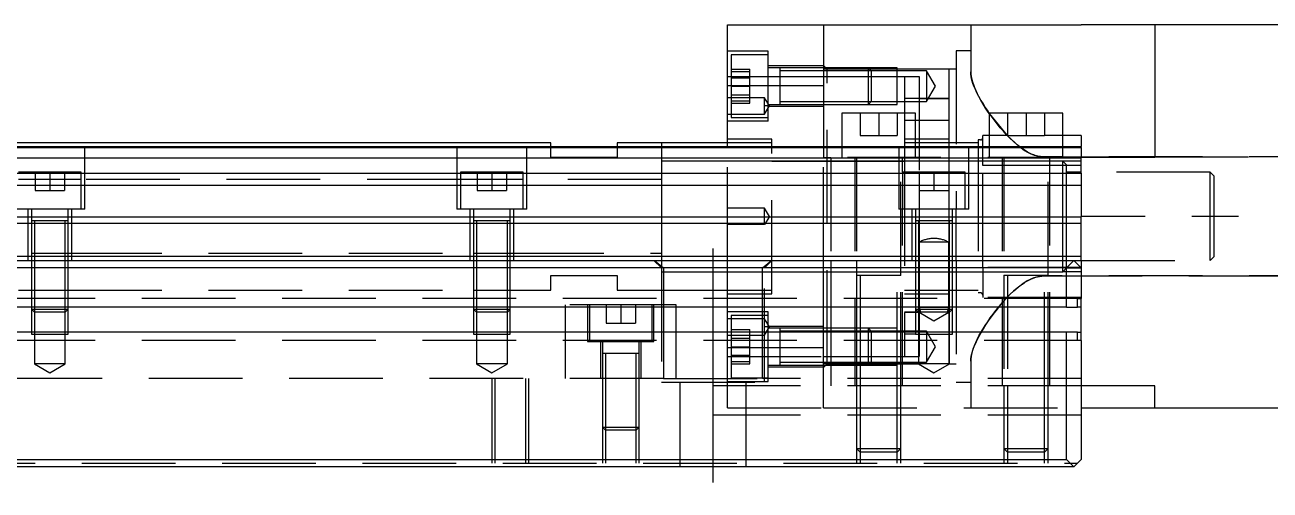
# Model space of a CAD drawing. Extents: x -13 to 750, y -368 to 120.
# Drawn here: x 316.6 to 485.6, y -320.8 to -257.6 of the extents above; entities that cross this region are included whole.
import ezdxf

# ---------------------------------------------------------------- set-up
doc = ezdxf.new("R2010")
doc.units = 0
doc.linetypes.add('CENTER', pattern=[50.8, 31.75, -6.35, 6.35, -6.35])
doc.linetypes.add('DASHED', pattern=[19.05, 12.7, -6.35])
doc.layers.get('0').update_dxf_attribs({"linetype": 'CONTINUOUS'})
doc.layers.add('CENTER', color=1, linetype='CENTER')

msp = doc.modelspace()

# ---------------------------------------------------------------- linework, layer by layer
at = {"color": 7, "linetype": 'CONTINUOUS'}
for p, q in [((412, -265.84), (412, -257.62)), ((412, -257.62), (425, -257.62)), ((425, -257.62), (460, -257.62)), ((425, -257.62), (425, -274.12)), ((470, -257.62), (460, -257.62)), ((503.5, -257.62), (470, -257.62)), ((470, -257.62), (470, -275.62)), ((412, -274.12), (412, -265.84)), ((412, -265.84), (425, -265.84)), ((427.5, -269.62), (427.5, -274.12)), ((437.5, -269.62), (427.5, -269.62)), ((437.5, -274.12), (437.5, -269.62)), ((447.5, -269.62), (447.5, -274.12)), ((457.5, -269.62), (447.5, -269.62)), ((457.5, -274.12), (457.5, -269.62)), ((388, -273.62), (304.5, -273.62)), ((388, -274.12), (388, -273.62)), ((403, -273.62), (397, -273.62)), ((397, -273.62), (397, -274.12)), ((412, -273.62), (403, -273.62)), ((403, -273.62), (403, -274.12)), ((403, -273.62), (403, -274.12)), ((304.5, -274.12), (460, -274.12)), ((304.5, -274.28), (460, -274.28)), ((460, -274.28), (460, -274.12)), ((460, -274.28), (460, -275.68)), ((304.5, -275.68), (460, -275.68)), ((470, -275.62), (460, -275.62)), ((460, -277.76), (460, -275.68)), ((304.5, -277.76), (460, -277.76)), ((460, -277.76), (460, -279.38)), ((304.5, -279.38), (460, -279.38)), ((460, -279.38), (460, -283.67)), ((304.5, -283.67), (460, -283.67)), ((460, -284.52), (460, -283.67)), ((0, -284.52), (460, -284.52)), ((322.5, -284.22), (317.5, -284.22)), ((382.5, -284.22), (377.5, -284.22)), ((460, -289.02), (460, -284.52)), ((0, -289.02), (460, -289.02)), ((1, -289.62), (459, -289.62)), ((458, -290.62), (2, -290.62)), ((458, -290.62), (459, -289.62)), ((458, -295.92), (458, -290.62)), ((459, -289.62), (460, -290.62)), ((459, -289.62), (460, -289.62)), ((460, -289.62), (460, -289.02)), ((460, -290.62), (460, -294.77)), ((435.5, -291.62), (429.5, -291.62)), ((435.5, -291.62), (429.5, -291.62)), ((459.5, -295.92), (459.5, -294.77)), ((459.5, -294.77), (460, -294.77)), ((460, -295.92), (460, -294.77)), ((458, -295.92), (2, -295.92)), ((458, -295.92), (459.5, -295.92)), ((460, -295.92), (459.5, -295.92)), ((460, -299.32), (460, -295.92)), ((458, -299.32), (2, -299.32)), ((459.5, -299.32), (458, -299.32)), ((458, -316.62), (458, -299.32)), ((459.5, -299.32), (460, -299.32)), ((459.5, -300.47), (459.5, -299.32)), ((460, -300.47), (459.5, -300.47)), ((460, -300.47), (460, -299.32)), ((460, -300.47), (460, -316.62)), ((470, -306.62), (460, -306.62)), ((470, -309.62), (470, -306.62)), ((460, -309.62), (470, -309.62)), ((470, -309.62), (503.5, -309.62)), ((459, -317.62), (1, -317.62)), ((2, -316.62), (458, -316.62)), ((459, -317.62), (458, -316.62)), ((460, -316.62), (459, -317.62))]:
    msp.add_line(p, q, dxfattribs=at)
at = {"color": 3, "linetype": 'DASHED'}
for p, q in [((445, -257.62), (445, -263.99)), ((417.5, -261.19), (412, -261.19)), ((417.5, -261.69), (412.5, -261.69)), ((412.5, -261.69), (412.5, -265.94)), ((417.5, -270.69), (417.5, -261.19)), ((445, -261.12), (443, -261.12)), ((443, -261.12), (443, -282.62)), ((412.5, -263.63), (415, -263.63)), ((415, -264.79), (415, -263.63)), ((425, -263.19), (417.5, -263.19)), ((419.1, -263.44), (417.5, -263.44)), ((419.1, -263.44), (419.09, -263.44)), ((419.1, -263.44), (419.1, -268.44)), ((419.1, -263.44), (419.1, -263.44)), ((425, -263.44), (419.1, -263.44)), ((419.1, -263.44), (419.1, -265.79)), ((419.1, -263.44), (419.1, -263.44)), ((425.5, -263.62), (425, -263.12)), ((431.1, -263.44), (425, -263.44)), ((431.1, -263.44), (425, -263.44)), ((425.5, -263.62), (425, -263.62)), ((431.28, -263.62), (425.5, -263.62)), ((425.5, -303.62), (425.5, -263.62)), ((431.5, -263.84), (431.1, -263.44)), ((435, -263.44), (431.1, -263.44)), ((431.1, -265.94), (431.1, -263.44)), ((435, -263.62), (431.28, -263.62)), ((435, -268.44), (435, -263.44)), ((442, -263.62), (435, -263.62)), ((443, -263.62), (442, -263.62)), ((442, -263.62), (442, -274.12)), ((412, -264.62), (412.5, -264.62)), ((412, -264.62), (412.5, -264.62)), ((412.5, -263.94), (415, -263.94)), ((412.5, -264.62), (417.5, -264.62)), ((412.5, -264.62), (417.5, -264.62)), ((412.5, -264.79), (415, -264.79)), ((415, -267.1), (415, -264.79)), ((417.5, -264.62), (419.1, -264.62)), ((417.5, -264.62), (419.1, -264.62)), ((425, -263.84), (419.1, -263.84)), ((419.1, -264.62), (425, -264.62)), ((419.1, -264.62), (425, -264.62)), ((431.5, -263.84), (425, -263.84)), ((425, -264.62), (431.5, -264.62)), ((425, -264.62), (431.5, -264.62)), ((435, -263.84), (431.5, -263.84)), ((431.5, -263.84), (431.5, -265.94)), ((431.5, -264.62), (435, -264.62)), ((431.5, -264.62), (435, -264.62)), ((439, -263.84), (435, -263.84)), ((435, -264.62), (436, -264.62)), ((435, -264.62), (436, -264.62)), ((436, -264.62), (438, -264.62)), ((436, -264.62), (436, -274.12)), ((438, -264.62), (438, -277.62)), ((440.21, -265.94), (439, -263.84)), ((439, -263.84), (439, -265.94)), ((445.01, -264.3), (445, -263.99)), ((445, -263.99), (445.01, -264.31)), ((445.05, -264.61), (445.01, -264.3)), ((445.01, -264.31), (445.06, -264.64)), ((445.12, -264.93), (445.05, -264.61)), ((445.06, -264.64), (445.13, -264.98)), ((445.2, -265.25), (445.12, -264.93)), ((445.13, -264.98), (445.23, -265.34)), ((445.3, -265.58), (445.2, -265.25)), ((445.23, -265.34), (445.35, -265.72)), ((412.5, -265.94), (412.5, -270.19)), ((412.5, -265.94), (415, -265.94)), ((419.1, -265.79), (419.1, -266.07)), ((419.1, -265.94), (419.1, -268.44)), ((419.1, -266.07), (419.1, -267.71)), ((431.1, -268.44), (431.1, -265.94)), ((431.5, -265.94), (431.5, -268.04)), ((439, -268.04), (440.21, -265.94)), ((439, -265.94), (439, -268.04)), ((445.43, -265.92), (445.3, -265.58)), ((445.35, -265.72), (445.5, -266.11)), ((445.62, -266.38), (445.43, -265.92)), ((445.5, -266.11), (445.68, -266.52)), ((445.83, -266.84), (445.62, -266.38)), ((445.68, -266.52), (445.87, -266.93)), ((446.08, -267.32), (445.83, -266.84)), ((445.87, -266.93), (446.11, -267.39)), ((417, -267.52), (412, -267.52)), ((412.5, -267.1), (415, -267.1)), ((412.5, -267.94), (415, -267.94)), ((412.5, -268.25), (415, -268.25)), ((415, -268.25), (415, -267.1)), ((417.66, -268.62), (417, -267.52)), ((417, -268.62), (417, -267.52)), ((417.66, -268.62), (417, -268.62)), ((417, -269.72), (417.66, -268.62)), ((417.66, -268.62), (417, -268.62)), ((417, -269.72), (417, -268.62)), ((417.5, -268.44), (419.1, -268.44)), ((425, -268.69), (417.5, -268.69)), ((419.09, -268.44), (425, -268.44)), ((419.1, -267.71), (419.1, -268.44)), ((419.1, -268.04), (425, -268.04)), ((425, -268.04), (431.5, -268.04)), ((425, -268.44), (431.1, -268.44)), ((425, -268.44), (431.1, -268.44)), ((431.1, -268.44), (431.5, -268.04)), ((431.1, -268.44), (435, -268.44)), ((431.5, -268.04), (435, -268.04)), ((435, -268.04), (439, -268.04)), ((438, -267.62), (436, -267.62)), ((438, -267.62), (442, -267.62)), ((442, -267.62), (438, -267.62)), ((446.36, -267.84), (446.08, -267.32)), ((446.11, -267.39), (446.37, -267.86)), ((446.68, -268.37), (446.36, -267.84)), ((446.37, -267.86), (446.66, -268.34)), ((446.66, -268.34), (446.96, -268.82)), ((447.02, -268.91), (446.68, -268.37)), ((412, -269.72), (417, -269.72)), ((412.5, -270.19), (417.5, -270.19)), ((430, -269.62), (430, -272.62)), ((432.5, -269.62), (432.5, -272.62)), ((435, -269.62), (435, -272.62)), ((446.96, -268.82), (447.3, -269.33)), ((447.38, -269.45), (447.02, -268.91)), ((447.3, -269.33), (447.51, -269.64)), ((447.76, -269.98), (447.38, -269.45)), ((447.51, -269.64), (449.94, -272.62)), ((448.16, -270.52), (447.76, -269.98)), ((450, -269.62), (450, -272.62)), ((452.5, -269.62), (452.5, -272.62)), ((455, -269.62), (455, -272.62)), ((417.5, -270.69), (412, -270.69)), ((442, -270.62), (436, -270.62)), ((442, -270.62), (436, -270.62)), ((448.57, -271.05), (448.16, -270.52)), ((449.01, -271.58), (448.57, -271.05)), ((449.43, -272.06), (449.01, -271.58)), ((449.86, -272.54), (449.43, -272.06)), ((418, -273.12), (412, -273.12)), ((418, -273.62), (412, -273.62)), ((418, -294.12), (418, -273.12)), ((430, -272.62), (432.5, -272.62)), ((432.5, -272.62), (435, -272.62)), ((442, -273.12), (436, -273.12)), ((437.5, -273.62), (436, -273.62)), ((442, -273.62), (437.5, -273.62)), ((446, -273.62), (442, -273.62)), ((446, -273.24), (446, -274.12)), ((446.31, -273.24), (446, -273.24)), ((446.63, -274.12), (446.63, -272.62)), ((447.5, -272.62), (446.63, -272.62)), ((450, -272.62), (447.5, -272.62)), ((450.32, -273.01), (449.86, -272.54)), ((449.94, -272.62), (451.58, -274.12)), ((450, -272.62), (452.5, -272.62)), ((450.8, -273.46), (450.32, -273.01)), ((451.3, -273.9), (450.8, -273.46)), ((452.5, -272.62), (455, -272.62)), ((457.5, -272.62), (455, -272.62)), ((460, -272.62), (457.5, -272.62)), ((460, -272.62), (460, -274.12)), ((324.75, -282.62), (324.75, -274.12)), ((375.25, -274.12), (375.25, -282.62)), ((384.75, -282.62), (384.75, -274.12)), ((388, -275.62), (388, -274.12)), ((397, -274.12), (397, -275.62)), ((403, -274.12), (403, -283.62)), ((403, -274.12), (403, -283.62)), ((412, -289.62), (412, -274.12)), ((425, -274.12), (425, -275.62)), ((427.5, -274.12), (427.5, -275.62)), ((435.25, -274.12), (435.25, -282.62)), ((436, -274.12), (436, -275.62)), ((437.5, -275.62), (437.5, -274.12)), ((442, -274.12), (442, -275.62)), ((444.75, -282.62), (444.75, -274.12)), ((446, -274.12), (446, -275.62)), ((446.63, -275.62), (446.63, -274.12)), ((447.5, -274.12), (447.5, -275.62)), ((451.83, -274.31), (451.3, -273.9)), ((451.58, -274.12), (451.72, -274.23)), ((451.72, -274.23), (452.01, -274.44)), ((452.1, -274.5), (451.83, -274.31)), ((452.01, -274.44), (452.31, -274.65)), ((452.38, -274.68), (452.1, -274.5)), ((452.31, -274.65), (452.63, -274.84)), ((452.66, -274.86), (452.38, -274.68)), ((452.63, -274.84), (452.96, -275.01)), ((452.95, -275.01), (452.66, -274.86)), ((453.25, -275.15), (452.95, -275.01)), ((452.96, -275.01), (453.17, -275.12)), ((453.17, -275.12), (453.39, -275.21)), ((453.57, -275.28), (453.25, -275.15)), ((453.39, -275.21), (453.61, -275.29)), ((453.74, -275.34), (453.57, -275.28)), ((453.61, -275.29), (453.84, -275.37)), ((453.92, -275.39), (453.74, -275.34)), ((453.84, -275.37), (454.07, -275.43)), ((454.1, -275.44), (453.92, -275.39)), ((454.07, -275.43), (454.31, -275.48)), ((454.28, -275.48), (454.1, -275.44)), ((454.46, -275.5), (454.28, -275.48)), ((454.31, -275.48), (454.48, -275.51)), ((457.5, -275.62), (457.5, -274.12)), ((397, -275.62), (388, -275.62)), ((412, -276.12), (403, -276.12)), ((418, -276.12), (412, -276.12)), ((425, -276.12), (418, -276.12)), ((418, -276.12), (425, -276.12)), ((425, -275.62), (426, -275.62)), ((425, -289.62), (425, -275.62)), ((429.5, -276.12), (425, -276.12)), ((425, -276.12), (429.5, -276.12)), ((460, -275.62), (426, -275.62)), ((426, -275.62), (426, -289.62)), ((429.25, -275.62), (429.25, -306.62)), ((429.5, -275.62), (429.5, -289.62)), ((435.5, -276.12), (429.5, -276.12)), ((429.5, -276.12), (435.5, -276.12)), ((435.5, -291.62), (435.5, -275.62)), ((436, -276.12), (435.5, -276.12)), ((435.5, -276.12), (436, -276.12)), ((435.75, -277.62), (435.75, -275.62)), ((436, -275.62), (436, -277.62)), ((442, -276.12), (436, -276.12)), ((442, -275.62), (442, -277.62)), ((446, -276.12), (442, -276.12)), ((446, -275.62), (446, -293.99)), ((446.63, -276.12), (446, -276.12)), ((446.63, -276.12), (446, -276.12)), ((446.63, -276.69), (446.63, -275.62)), ((449.5, -276.12), (446.63, -276.12)), ((449.5, -276.12), (446.63, -276.12)), ((446.63, -290.55), (446.63, -276.69)), ((449.5, -276.69), (446.63, -276.69)), ((449.25, -275.62), (449.25, -306.62)), ((449.5, -275.62), (449.5, -291.62)), ((455.5, -276.12), (449.5, -276.12)), ((455.5, -276.12), (449.5, -276.12)), ((455.5, -276.69), (449.5, -276.69)), ((454.64, -275.53), (454.46, -275.5)), ((454.48, -275.51), (454.65, -275.53)), ((454.82, -275.54), (454.64, -275.53)), ((454.65, -275.53), (454.83, -275.54)), ((455, -275.54), (454.82, -275.54)), ((454.83, -275.54), (455, -275.54)), ((495.5, -275.54), (455, -275.54)), ((455, -275.54), (457.5, -275.54)), ((455.5, -291.62), (455.5, -275.62)), ((457.5, -276.12), (455.5, -276.12)), ((457.5, -276.12), (455.5, -276.12)), ((460, -276.69), (455.5, -276.69)), ((455.75, -306.62), (455.75, -275.62)), ((457.5, -275.54), (460, -275.54)), ((458, -276.62), (457.5, -276.12)), ((457.5, -283.62), (457.5, -276.12)), ((460, -276.12), (457.5, -276.12)), ((458, -283.62), (458, -276.62)), ((460, -275.54), (470, -275.54)), ((470, -275.54), (495.5, -275.54)), ((324.25, -277.62), (315.75, -277.62)), ((324.25, -278.62), (315.75, -278.62)), ((318, -277.62), (318, -280.12)), ((320, -277.62), (320, -280.12)), ((322, -277.62), (322, -280.12)), ((324.25, -282.62), (324.25, -277.62)), ((375.75, -278.62), (324.25, -278.62)), ((375.75, -277.62), (375.75, -282.62)), ((384.25, -277.62), (375.75, -277.62)), ((384.25, -278.62), (375.75, -278.62)), ((378, -277.62), (378, -280.12)), ((380, -277.62), (380, -280.12)), ((382, -277.62), (382, -280.12)), ((384.25, -282.62), (384.25, -277.62)), ((403, -278.62), (384.25, -278.62)), ((435.75, -277.62), (435.75, -282.62)), ((444.25, -277.62), (435.75, -277.62)), ((436, -277.62), (436, -302.62)), ((438, -277.62), (438, -280.12)), ((440, -277.62), (440, -280.12)), ((442, -277.62), (442, -280.12)), ((444.25, -282.62), (444.25, -277.62)), ((460, -277.62), (458, -277.62)), ((477.5, -277.62), (460, -277.62)), ((478, -278.12), (477.5, -277.62)), ((477.5, -283.62), (477.5, -277.62)), ((478, -278.12), (478, -283.62)), ((318, -280.12), (320, -280.12)), ((320, -280.12), (322, -280.12)), ((378, -280.12), (380, -280.12)), ((380, -280.12), (382, -280.12)), ((438, -280.12), (438, -287.12)), ((438, -280.12), (440, -280.12)), ((440, -280.12), (442, -280.12)), ((442, -280.12), (442, -287.12)), ((324.75, -282.62), (315.25, -282.62)), ((317, -282.62), (317, -289.62)), ((317.5, -282.62), (317.5, -284.22)), ((322.5, -284.22), (322.5, -282.62)), ((323, -289.62), (323, -282.62)), ((384.75, -282.62), (375.25, -282.62)), ((377, -282.62), (377, -289.62)), ((377.5, -282.62), (377.5, -284.22)), ((382.5, -284.22), (382.5, -282.62)), ((383, -289.62), (383, -282.62)), ((403, -283.62), (403, -289.62)), ((403, -283.62), (403, -289.62)), ((417, -282.52), (412, -282.52)), ((417.66, -283.62), (417, -282.52)), ((417, -284.72), (417, -282.52)), ((417.66, -283.62), (417, -284.72)), ((444.75, -282.62), (435.25, -282.62)), ((435.75, -306.62), (435.75, -282.62)), ((437, -282.62), (437, -289.62)), ((437.5, -282.62), (437.5, -284.22)), ((442.5, -284.22), (442.5, -282.62)), ((443, -289.62), (443, -282.62)), ((457.5, -291.12), (457.5, -283.62)), ((458, -290.62), (458, -283.62)), ((477.5, -289.62), (477.5, -283.62)), ((478, -283.62), (478, -289.12)), ((317.5, -284.21), (317.5, -284.22)), ((322.5, -284.22), (317.5, -284.22)), ((317.5, -284.22), (317.5, -284.22)), ((317.5, -284.22), (317.5, -289.62)), ((317.9, -284.22), (317.9, -289.62)), ((322.1, -289.62), (322.1, -284.22)), ((322.5, -284.22), (322.5, -284.21)), ((322.5, -284.22), (322.5, -284.22)), ((322.5, -289.62), (322.5, -284.22)), ((377.5, -284.21), (377.5, -284.22)), ((382.5, -284.22), (377.5, -284.22)), ((377.5, -284.22), (377.5, -284.22)), ((377.5, -284.22), (377.5, -289.62)), ((377.9, -284.22), (377.9, -289.62)), ((382.1, -289.62), (382.1, -284.22)), ((382.5, -284.22), (382.5, -284.21)), ((382.5, -284.22), (382.5, -284.22)), ((382.5, -289.62), (382.5, -284.22)), ((417, -284.72), (412, -284.72)), ((437.5, -284.21), (437.5, -284.22)), ((442.5, -284.22), (437.5, -284.22)), ((437.5, -284.22), (437.5, -284.22)), ((437.5, -284.22), (437.5, -289.62)), ((437.9, -284.22), (437.9, -289.62)), ((442.1, -289.62), (442.1, -284.22)), ((442.5, -284.22), (442.5, -284.21)), ((442.5, -284.22), (442.5, -284.22)), ((442.5, -289.62), (442.5, -284.22)), ((438, -287.12), (438, -289.62)), ((442, -287.12), (438, -287.12)), ((440.06, -286.62), (439.94, -286.62)), ((442, -289.62), (442, -287.12)), ((262.5, -288.62), (317.5, -288.62)), ((317.5, -288.62), (317.9, -288.62)), ((317.9, -288.62), (322.1, -288.62)), ((322.1, -288.62), (322.5, -288.62)), ((322.5, -288.62), (377.5, -288.62)), ((377.5, -288.62), (377.9, -288.62)), ((377.9, -288.62), (382.1, -288.62)), ((382.1, -288.62), (382.5, -288.62)), ((382.5, -288.62), (403, -288.62)), ((317.5, -289.62), (317.5, -295.92)), ((317.5, -289.62), (317.5, -295.92)), ((317.9, -289.62), (317.9, -295.92)), ((322.1, -295.92), (322.1, -289.62)), ((322.5, -295.92), (322.5, -289.62)), ((322.5, -295.92), (322.5, -289.62)), ((377.5, -289.62), (377.5, -295.92)), ((377.5, -289.62), (377.5, -295.92)), ((377.9, -289.62), (377.9, -295.92)), ((382.1, -295.92), (382.1, -289.62)), ((382.5, -295.92), (382.5, -289.62)), ((382.5, -295.92), (382.5, -289.62)), ((402, -289.62), (403, -290.62)), ((402.06, -289.62), (403.29, -290.62)), ((403, -289.62), (403, -290.39)), ((403, -289.62), (403, -290.39)), ((403, -290.39), (403, -290.62)), ((403, -290.39), (403, -290.62)), ((403, -290.62), (403, -306.12)), ((403.29, -290.62), (403.29, -295.92)), ((412, -301.4), (412, -289.62)), ((416.71, -290.62), (417.94, -289.62)), ((416.71, -295.92), (416.71, -290.62)), ((417, -290.62), (418, -289.62)), ((417, -306.12), (417, -290.62)), ((425, -295.92), (425, -289.62)), ((426, -289.62), (426, -295.92)), ((429.5, -289.62), (429.5, -291.62)), ((437.5, -289.62), (437.5, -295.92)), ((437.5, -289.62), (437.5, -295.92)), ((437.9, -289.62), (437.9, -295.92)), ((438, -289.62), (438, -295.92)), ((442, -295.92), (442, -289.62)), ((442.1, -295.92), (442.1, -289.62)), ((442.5, -295.92), (442.5, -289.62)), ((442.5, -295.92), (442.5, -289.62)), ((443, -289.62), (443, -306.12)), ((446.63, -290.55), (446.63, -294.62)), ((460, -290.55), (446.63, -290.55)), ((457.5, -291.12), (458, -290.62)), ((458, -290.62), (460, -290.62)), ((460, -289.62), (477.5, -289.62)), ((460, -289.62), (460, -290.55)), ((477.5, -289.62), (478, -289.12)), ((388, -291.62), (397, -291.62)), ((388, -293.62), (388, -291.62)), ((397, -291.62), (397, -293.62)), ((403, -291.12), (403.29, -291.12)), ((403.29, -291.12), (412, -291.12)), ((412, -291.12), (418, -291.12)), ((418, -291.12), (425, -291.12)), ((418, -291.12), (425, -291.12)), ((425, -291.12), (429.5, -291.12)), ((425, -291.12), (429.5, -291.12)), ((429.5, -291.12), (436, -291.12)), ((429.5, -291.12), (436, -291.12)), ((429.5, -291.61), (429.5, -291.62)), ((435.5, -291.62), (429.5, -291.62)), ((429.5, -291.62), (429.5, -295.92)), ((429.5, -291.62), (429.5, -291.62)), ((430, -291.62), (430, -295.92)), ((435, -306.62), (435, -291.62)), ((435.5, -306.62), (435.5, -291.61)), ((436, -291.12), (446, -291.12)), ((446, -291.12), (457.5, -291.12)), ((449.5, -291.61), (449.5, -306.62)), ((455.5, -291.62), (449.5, -291.62)), ((450, -291.62), (450, -306.62)), ((452.66, -292.38), (452.38, -292.56)), ((452.63, -292.4), (452.96, -292.23)), ((452.95, -292.23), (452.66, -292.38)), ((453.25, -292.09), (452.95, -292.23)), ((452.96, -292.23), (453.17, -292.12)), ((453.17, -292.12), (453.39, -292.03)), ((453.57, -291.96), (453.25, -292.09)), ((453.39, -292.03), (453.61, -291.95)), ((453.74, -291.9), (453.57, -291.96)), ((453.61, -291.95), (453.84, -291.87)), ((453.92, -291.85), (453.74, -291.9)), ((453.84, -291.87), (454.07, -291.81)), ((454.1, -291.8), (453.92, -291.85)), ((454.07, -291.81), (454.31, -291.76)), ((454.28, -291.76), (454.1, -291.8)), ((454.46, -291.74), (454.28, -291.76)), ((454.31, -291.76), (454.48, -291.73)), ((454.64, -291.71), (454.46, -291.74)), ((454.48, -291.73), (454.65, -291.71)), ((454.82, -291.7), (454.64, -291.71)), ((454.65, -291.71), (454.83, -291.7)), ((455, -291.7), (454.82, -291.7)), ((454.83, -291.7), (455, -291.7)), ((455, -306.62), (455, -291.62)), ((455.56, -291.7), (455, -291.7)), ((455, -291.7), (455.56, -291.7)), ((455.5, -306.62), (455.5, -291.61)), ((495.5, -291.7), (455.56, -291.7)), ((455.56, -291.7), (495.5, -291.7)), ((460, -291.12), (457.5, -291.12)), ((296.71, -293.62), (317.5, -293.62)), ((317.5, -293.62), (317.9, -293.62)), ((317.9, -293.62), (322.1, -293.62)), ((322.1, -293.62), (322.5, -293.62)), ((322.5, -293.62), (377.5, -293.62)), ((377.5, -293.62), (377.9, -293.62)), ((377.9, -293.62), (382.1, -293.62)), ((382.1, -293.62), (382.5, -293.62)), ((382.5, -293.62), (388, -293.62)), ((397, -293.62), (403, -293.62)), ((403, -293.62), (403.29, -293.62)), ((403.29, -293.62), (412, -293.62)), ((412, -293.62), (418, -293.62)), ((436, -293.62), (446, -293.62)), ((446.31, -293.99), (446, -293.99)), ((450.32, -294.23), (450.86, -293.72)), ((450.8, -293.78), (450.32, -294.23)), ((451.3, -293.34), (450.8, -293.78)), ((450.86, -293.72), (451.43, -293.24)), ((451.83, -292.93), (451.3, -293.34)), ((451.43, -293.24), (451.72, -293.01)), ((451.72, -293.01), (452.01, -292.8)), ((452.1, -292.74), (451.83, -292.93)), ((452.01, -292.8), (452.31, -292.59)), ((452.38, -292.56), (452.1, -292.74)), ((452.31, -292.59), (452.63, -292.4)), ((459.5, -294.77), (0.5, -294.77)), ((403.29, -295.62), (390, -295.62)), ((390, -295.92), (390, -295.62)), ((393, -295.62), (393, -300.62)), ((393.25, -295.62), (393.25, -295.92)), ((395.5, -295.62), (395.5, -298.12)), ((397.5, -295.62), (397.5, -298.12)), ((399.5, -295.62), (399.5, -298.12)), ((401.75, -295.92), (401.75, -295.62)), ((402, -300.62), (402, -295.62)), ((405, -295.62), (403.29, -295.62)), ((405, -295.92), (405, -295.62)), ((412, -294.12), (418, -294.12)), ((436, -294.12), (442, -294.12)), ((460, -294.62), (446.63, -294.62)), ((449.01, -295.66), (448.57, -296.19)), ((448.86, -295.84), (449.32, -295.3)), ((449.43, -295.18), (449.01, -295.66)), ((449.32, -295.3), (449.81, -294.76)), ((449.86, -294.7), (449.43, -295.18)), ((449.81, -294.76), (450.32, -294.23)), ((450.32, -294.23), (449.86, -294.7)), ((317.5, -295.92), (317.5, -296.22)), ((317.5, -295.92), (317.5, -296.22)), ((317.5, -296.22), (317.9, -296.62)), ((317.5, -296.22), (317.5, -299.32)), ((317.5, -296.22), (322.5, -296.22)), ((317.9, -295.92), (317.9, -296.62)), ((317.9, -296.62), (317.9, -299.62)), ((322.1, -296.62), (317.9, -296.62)), ((322.1, -296.62), (322.1, -295.92)), ((322.1, -296.62), (322.5, -296.22)), ((322.1, -299.62), (322.1, -296.62)), ((322.5, -296.22), (322.5, -295.92)), ((322.5, -296.22), (322.5, -295.92)), ((322.5, -299.32), (322.5, -296.22)), ((377.5, -295.92), (377.5, -296.22)), ((377.5, -295.92), (377.5, -296.22)), ((377.5, -296.22), (377.9, -296.62)), ((377.5, -296.22), (377.5, -299.32)), ((377.5, -296.22), (382.5, -296.22)), ((377.9, -295.92), (377.9, -296.62)), ((377.9, -296.62), (377.9, -299.62)), ((382.1, -296.62), (377.9, -296.62)), ((382.1, -296.62), (382.1, -295.92)), ((382.1, -296.62), (382.5, -296.22)), ((382.1, -299.62), (382.1, -296.62)), ((382.5, -296.22), (382.5, -295.92)), ((382.5, -296.22), (382.5, -295.92)), ((382.5, -299.32), (382.5, -296.22)), ((390, -299.32), (390, -295.92)), ((393.25, -295.92), (393.25, -299.32)), ((401.75, -299.32), (401.75, -295.92)), ((403.29, -295.92), (403.29, -299.32)), ((405, -299.32), (405, -295.92)), ((417.5, -296.55), (412, -296.55)), ((412.5, -297.05), (412.5, -305.55)), ((417.5, -297.05), (412.5, -297.05)), ((416.71, -299.32), (416.71, -295.92)), ((417.5, -301.3), (417.5, -296.55)), ((425, -299.32), (425, -295.92)), ((426, -295.92), (426, -299.32)), ((429.5, -295.92), (429.5, -299.32)), ((430, -295.92), (430, -299.32)), ((436, -296.62), (437.9, -296.62)), ((437.9, -296.62), (436, -296.62)), ((437.5, -295.92), (437.5, -296.22)), ((437.5, -295.92), (437.5, -296.22)), ((437.5, -296.22), (437.9, -296.62)), ((437.5, -296.22), (437.5, -299.32)), ((437.5, -296.22), (442.5, -296.22)), ((437.9, -295.92), (437.9, -296.62)), ((437.9, -296.62), (437.9, -299.62)), ((442.1, -296.62), (437.9, -296.62)), ((438, -295.92), (438, -295.99)), ((438, -295.99), (438, -296.62)), ((438, -295.99), (438.17, -296.62)), ((442, -295.99), (438, -295.99)), ((438, -296.62), (440, -297.77)), ((438, -296.62), (438, -302.62)), ((440, -297.77), (442, -296.62)), ((441.83, -296.62), (442, -295.99)), ((442, -295.99), (442, -295.92)), ((442, -296.62), (442, -295.99)), ((442, -296.62), (442, -303.62)), ((442.1, -296.62), (442.1, -295.92)), ((442.1, -296.62), (442.5, -296.22)), ((442.1, -299.62), (442.1, -296.62)), ((442.5, -296.22), (442.5, -295.92)), ((442.5, -296.22), (442.5, -295.92)), ((442.5, -299.32), (442.5, -296.22)), ((447.3, -297.91), (447.65, -297.4)), ((447.76, -297.26), (447.38, -297.79)), ((447.65, -297.4), (448.03, -296.89)), ((448.16, -296.72), (447.76, -297.26)), ((448.03, -296.89), (448.42, -296.38)), ((448.57, -296.19), (448.16, -296.72)), ((448.42, -296.38), (448.86, -295.84)), ((395.5, -298.12), (397.5, -298.12)), ((397.5, -298.12), (399.5, -298.12)), ((417, -297.52), (412, -297.52)), ((412.5, -298.99), (415, -298.99)), ((415, -299.3), (415, -298.99)), ((417.66, -298.62), (417, -297.52)), ((417, -299.72), (417.66, -298.62)), ((417.66, -298.62), (417, -298.62)), ((417.66, -298.62), (417, -298.62)), ((425, -298.55), (417.5, -298.55)), ((419.1, -298.8), (417.5, -298.8)), ((425, -298.8), (419.09, -298.8)), ((419.1, -298.8), (419.1, -303.8)), ((419.1, -298.8), (419.1, -299.32)), ((429.5, -298.8), (425, -298.8)), ((429.5, -298.8), (425, -298.8)), ((430, -298.8), (429.5, -298.8)), ((430, -298.8), (429.5, -298.8)), ((431.1, -298.8), (430, -298.8)), ((431.1, -298.8), (430, -298.8)), ((431.1, -299.32), (431.1, -298.8)), ((431.5, -299.2), (431.1, -298.8)), ((435, -298.8), (431.1, -298.8)), ((446.68, -298.87), (446.36, -299.4)), ((446.37, -299.38), (446.66, -298.9)), ((446.66, -298.9), (446.96, -298.42)), ((447.02, -298.33), (446.68, -298.87)), ((446.96, -298.42), (447.3, -297.91)), ((447.38, -297.79), (447.02, -298.33)), ((459.5, -300.47), (0.5, -300.47)), ((317.5, -299.32), (317.5, -299.62)), ((317.5, -299.62), (322.5, -299.62)), ((317.9, -299.62), (317.9, -303.62)), ((322.1, -303.62), (322.1, -299.62)), ((322.5, -299.62), (322.5, -299.32)), ((377.5, -299.32), (377.5, -299.62)), ((377.5, -299.62), (382.5, -299.62)), ((377.9, -299.62), (377.9, -303.62)), ((382.1, -303.62), (382.1, -299.62)), ((382.5, -299.62), (382.5, -299.32)), ((390, -305.62), (390, -299.32)), ((393, -300.62), (402, -300.62)), ((393.25, -299.32), (393.25, -300.62)), ((394.75, -300.62), (394.75, -305.62)), ((395, -300.62), (395, -302.22)), ((400, -302.22), (400, -300.62)), ((400.25, -305.62), (400.25, -300.62)), ((401.75, -300.62), (401.75, -299.32)), ((403.29, -299.32), (403.29, -305.62)), ((405, -305.62), (405, -299.32)), ((412, -299.72), (417, -299.72)), ((412.5, -299.3), (415, -299.3)), ((412.5, -300.14), (415, -300.14)), ((415, -301.3), (415, -299.3)), ((416.71, -305.62), (416.71, -299.32)), ((425, -299.2), (419.1, -299.2)), ((419.1, -299.32), (419.1, -303.8)), ((429.5, -299.2), (425, -299.2)), ((425, -306.62), (425, -299.32)), ((426, -299.32), (426, -306.62)), ((430, -299.2), (429.5, -299.2)), ((429.5, -299.32), (429.5, -306.62)), ((431.5, -299.2), (430, -299.2)), ((430, -299.32), (430, -306.62)), ((431.1, -303.8), (431.1, -299.32)), ((431.5, -299.2), (431.5, -299.32)), ((435, -299.2), (431.5, -299.2)), ((431.5, -299.32), (431.5, -303.4)), ((439, -299.2), (435, -299.2)), ((437.5, -299.62), (436, -299.62)), ((437.5, -299.32), (437.5, -299.62)), ((437.5, -299.62), (442.5, -299.62)), ((437.9, -299.62), (437.9, -303.62)), ((440.21, -301.3), (439, -299.2)), ((439, -299.2), (439, -303.4)), ((442.1, -303.62), (442.1, -299.62)), ((442.5, -299.62), (442.5, -299.32)), ((445.5, -301.13), (445.68, -300.72)), ((445.83, -300.4), (445.62, -300.86)), ((445.68, -300.72), (445.87, -300.31)), ((446.08, -299.92), (445.83, -300.4)), ((445.87, -300.31), (446.11, -299.85)), ((446.36, -299.4), (446.08, -299.92)), ((446.11, -299.85), (446.37, -299.38)), ((395, -302.21), (395, -302.22)), ((395, -302.22), (395, -302.22)), ((395, -302.22), (395, -305.62)), ((400, -302.22), (395, -302.22)), ((395.4, -302.22), (395.4, -305.62)), ((399.6, -305.62), (399.6, -302.22)), ((400, -302.22), (400, -302.21)), ((400, -302.22), (400, -302.22)), ((400, -305.62), (400, -302.22)), ((412, -301.4), (416.71, -301.4)), ((412, -309.62), (412, -301.4)), ((412.5, -301.3), (415, -301.3)), ((412.5, -302.45), (415, -302.45)), ((415, -303.3), (415, -301.3)), ((416.71, -301.4), (425, -301.4)), ((417.5, -306.05), (417.5, -301.3)), ((419.1, -301.3), (419.1, -303.8)), ((439, -303.4), (440.21, -301.3)), ((445.12, -302.31), (445.05, -302.63)), ((445.06, -302.6), (445.13, -302.26)), ((445.2, -301.99), (445.12, -302.31)), ((445.13, -302.26), (445.23, -301.9)), ((445.3, -301.66), (445.2, -301.99)), ((445.23, -301.9), (445.35, -301.52)), ((445.43, -301.32), (445.3, -301.66)), ((445.35, -301.52), (445.5, -301.13)), ((445.62, -300.86), (445.43, -301.32)), ((317.9, -303.62), (320, -304.83)), ((322.1, -303.62), (317.9, -303.62)), ((320, -304.83), (322.1, -303.62)), ((377.9, -303.62), (380, -304.83)), ((382.1, -303.62), (377.9, -303.62)), ((380, -304.83), (382.1, -303.62)), ((412, -302.62), (425, -302.62)), ((412, -302.62), (425, -302.62)), ((412.5, -303.3), (415, -303.3)), ((412.5, -303.61), (415, -303.61)), ((415, -303.61), (415, -303.3)), ((417.5, -303.8), (419.1, -303.8)), ((417.5, -304.05), (425, -304.05)), ((419.09, -303.8), (425, -303.8)), ((419.1, -303.4), (425, -303.4)), ((425, -302.62), (436, -302.62)), ((425, -302.62), (436, -302.62)), ((425, -303.4), (431.5, -303.4)), ((425, -303.4), (431.5, -303.4)), ((425, -304.12), (425.5, -303.62)), ((425.5, -303.62), (425, -303.62)), ((425, -303.8), (431.1, -303.8)), ((425, -303.8), (431.1, -303.8)), ((425.5, -303.62), (437.9, -303.62)), ((437.9, -303.62), (425.5, -303.62)), ((431.1, -303.8), (431.5, -303.4)), ((431.1, -303.8), (435, -303.8)), ((431.5, -303.4), (435, -303.4)), ((435, -303.4), (439, -303.4)), ((436, -302.62), (438, -302.62)), ((437.9, -303.62), (440, -304.83)), ((442.1, -303.62), (437.9, -303.62)), ((440, -304.83), (442.1, -303.62)), ((442.1, -303.62), (443, -303.62)), ((445, -303.25), (445.01, -302.93)), ((445.01, -302.94), (445, -303.25)), ((445, -303.25), (445, -309.62)), ((445.01, -302.93), (445.06, -302.6)), ((445.05, -302.63), (445.01, -302.94)), ((403.29, -305.62), (296.71, -305.62)), ((380, -305.62), (380, -317.12)), ((380.4, -305.62), (380.4, -317.12)), ((384.6, -317.12), (384.6, -305.62)), ((385, -317.12), (385, -305.62)), ((395, -305.62), (395, -312.22)), ((395, -305.62), (395, -312.22)), ((395.4, -305.62), (395.4, -312.62)), ((399.6, -312.62), (399.6, -305.62)), ((400, -312.22), (400, -305.62)), ((400, -312.22), (400, -305.62)), ((403.29, -305.62), (416.71, -305.62)), ((410, -305.62), (410, -306.62)), ((412.5, -305.55), (417.5, -305.55)), ((460, -305.62), (416.71, -305.62)), ((403, -306.12), (417, -306.12)), ((405.5, -306.12), (405.5, -317.62)), ((410, -306.62), (410, -310.62)), ((420, -306.62), (410, -306.62)), ((412, -306.05), (417.5, -306.05)), ((414.5, -317.62), (414.5, -306.12)), ((460, -306.62), (420, -306.62)), ((425, -309.62), (425, -306.62)), ((429.5, -306.62), (429.5, -315.12)), ((429.5, -306.62), (429.5, -315.12)), ((430, -306.62), (430, -315.62)), ((435, -315.62), (435, -306.62)), ((435.5, -315.12), (435.5, -306.62)), ((435.5, -315.12), (435.5, -306.62)), ((443, -306.12), (445, -306.12)), ((449.5, -306.62), (449.5, -315.12)), ((449.5, -306.62), (449.5, -315.12)), ((450, -306.62), (450, -315.62)), ((455, -315.62), (455, -306.62)), ((455.5, -315.12), (455.5, -306.62)), ((455.5, -315.12), (455.5, -306.62)), ((415, -310.62), (410, -310.62)), ((412, -309.62), (425, -309.62)), ((460, -310.62), (415, -310.62)), ((425, -309.62), (460, -309.62)), ((395, -312.22), (395.4, -312.62)), ((395, -312.22), (400, -312.22)), ((395, -312.22), (395, -317.12)), ((399.6, -312.62), (395.4, -312.62)), ((395.4, -312.62), (395.4, -317.12)), ((399.6, -312.62), (400, -312.22)), ((399.6, -317.12), (399.6, -312.62)), ((400, -317.12), (400, -312.22)), ((429.5, -315.12), (430, -315.62)), ((429.5, -315.12), (429.5, -317.12)), ((429.5, -315.12), (435.5, -315.12)), ((430, -315.62), (430, -317.12)), ((435, -315.62), (430, -315.62)), ((435, -315.62), (435.5, -315.12)), ((435, -317.12), (435, -315.62)), ((435.5, -317.12), (435.5, -315.12)), ((449.5, -315.12), (450, -315.62)), ((449.5, -315.12), (449.5, -317.12)), ((449.5, -315.12), (455.5, -315.12)), ((450, -315.62), (450, -317.12)), ((455, -315.62), (450, -315.62)), ((455, -315.62), (455.5, -315.12)), ((455, -317.12), (455, -315.62)), ((455.5, -317.12), (455.5, -315.12)), ((0.5, -317.12), (459.5, -317.12))]:
    msp.add_line(p, q, dxfattribs=at)
for centre, radius, start, end in [((446.31, -272.93), 0.312, 270, 0), ((439.94, -290.62), 4, 90, 118.9695), ((440.06, -290.62), 4, 61.0305, 90), ((446.31, -294.31), 0.312, 0, 90)]:
    msp.add_arc(centre, radius, start, end, dxfattribs=at)
at = {"layer": 'CENTER', "color": 1, "linetype": 'CENTER'}
for p, q in [((519.45, -283.62), (460, -283.62)), ((410, -287.97), (410, -320.77))]:
    msp.add_line(p, q, dxfattribs=at)

doc.saveas('drawing.dxf')
